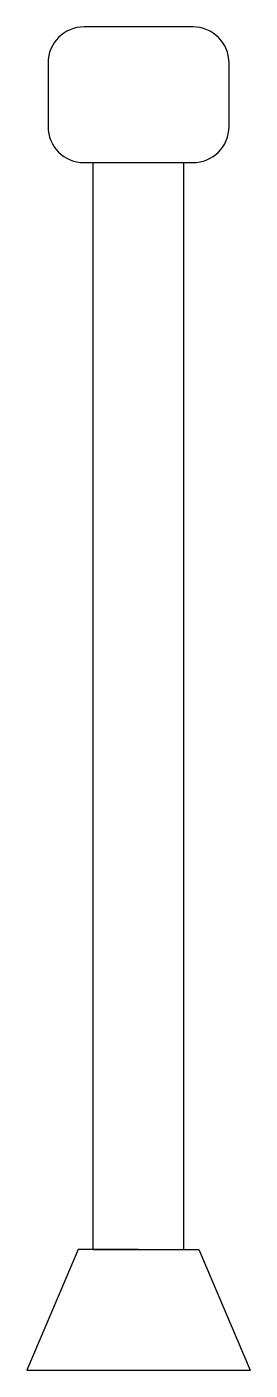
# Model space of a CAD drawing. Header units: inches. Extents: x 7.98 to 10.5, y 11.48 to 14.29.
# Drawn here: x 10.319 to 10.504, y 13.18 to 14.293 of the extents above; entities outside this region: 4.
import ezdxf

# ---------------------------------------------------------------- set-up
doc = ezdxf.new("R2010")
doc.units = ezdxf.units.IN
doc.header["$MEASUREMENT"] = 0
for name, color, linetype in [('Baza_Maneta', 1, 'Continuous'), ('Manson', 2, 'Continuous'), ('Suport_Maneta', 3, 'Continuous')]:
    doc.layers.add(name, color=color, linetype=linetype)

msp = doc.modelspace()

# ---------------------------------------------------------------- linework, layer by layer
at = {"layer": 'Baza_Maneta'}
for p, q in [((10.3615, 13.2803), (10.319, 13.1803)), ((10.4115, 13.2803), (10.3615, 13.2803)), ((10.4115, 13.2803), (10.4615, 13.2803)), ((10.4615, 13.2803), (10.504, 13.1803)), ((10.319, 13.1803), (10.504, 13.1803))]:
    msp.add_line(p, q, dxfattribs=at)
for points in [[(7.983, 11.6651), (8.168, 11.6651), (8.168, 11.4801), (7.983, 11.4801)], [(8.0255, 11.5226), (8.0255, 11.6226), (8.0755, 11.6226), (8.1255, 11.6226), (8.1255, 11.5226)]]:
    msp.add_lwpolyline(points, close=True, dxfattribs=at)
at = {"layer": 'Manson'}
for p, q in [((10.4565, 14.2928), (10.3665, 14.2928)), ((10.3365, 14.2628), (10.3365, 14.2103)), ((10.4865, 14.2103), (10.4865, 14.2628)), ((10.3665, 14.1803), (10.4115, 14.1803)), ((10.4115, 14.1803), (10.4565, 14.1803))]:
    msp.add_line(p, q, dxfattribs=at)
msp.add_lwpolyline([(8.0005, 11.4976), (8.0005, 11.6476), (8.1505, 11.6476), (8.1505, 11.4976)], close=True, dxfattribs=at)
for centre, start, end in [((10.3665, 14.2628), 90, 180), ((10.4565, 14.2628), 0, 90), ((10.3665, 14.2103), 180, 270), ((10.4565, 14.2103), 270, 0)]:
    msp.add_arc(centre, 0.03, start, end, dxfattribs=at)
at = {"layer": 'Suport_Maneta'}
for p, q in [((10.374, 13.2803), (10.374, 14.1803)), ((10.374, 14.1803), (10.449, 14.1803)), ((10.449, 13.2803), (10.449, 14.1803)), ((10.374, 13.2803), (10.4365, 13.2803)), ((10.4365, 13.2803), (10.449, 13.2803))]:
    msp.add_line(p, q, dxfattribs=at)
msp.add_circle((8.0755, 11.5726), 0.0375, dxfattribs=at)

doc.saveas('drawing.dxf')
